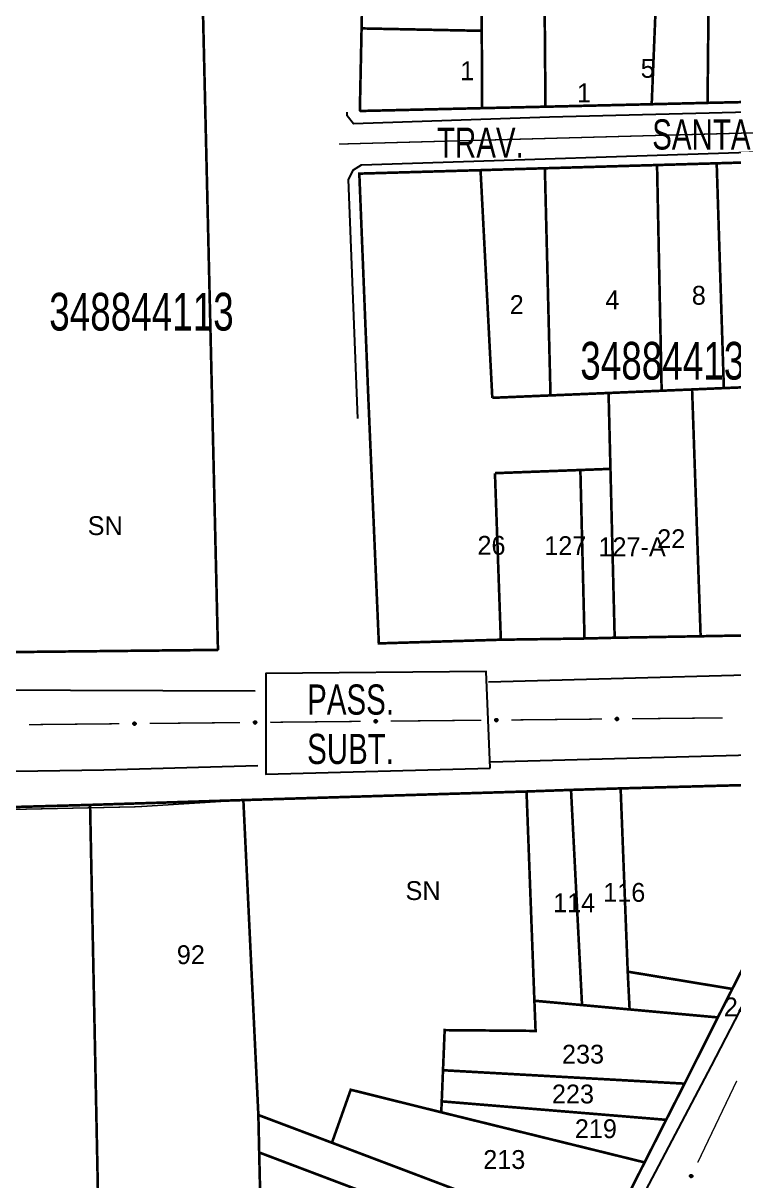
# Model space of a CAD drawing. Extents: x 202481 to 204056, y 4838981 to 4840330.
# Drawn here: x 203565.2 to 203659.5, y 4839433 to 4839586.7 of the extents above; entities that cross this region are included whole.
import ezdxf
from ezdxf.enums import TextEntityAlignment as Align

# ---------------------------------------------------------------- set-up
doc = ezdxf.new("R2010")
doc.units = 0
doc.header["$LTSCALE"] = 1.5
doc.header["$MEASUREMENT"] = 0
for name, color, linetype in [('CD_MALHA_LOTES', 7, 'CONTINUOUS'), ('CD_TXT_QUADRA', 7, 'CONTINUOUS'), ('RU-QUADRA', 210, 'CONTINUOUS'), ('SV-EIXO-RUA-PAV', 20, 'CONTINUOUS'), ('SV-PONTE-BUEIRO', 251, 'CONTINUOUS'), ('SV-RUA-PAVIM', 7, 'CONTINUOUS'), ('SV-TXT-PONTES', 7, 'CONTINUOUS'), ('SV-TXT-RUA-PAV', 7, 'CONTINUOUS'), ('Th_NmrPort', 1, 'CONTINUOUS')]:
    doc.layers.add(name, color=color, linetype=linetype)
doc.styles.add('ARIAL', font='ARIAL.SHX')

msp = doc.modelspace()

# ---------------------------------------------------------------- linework, layer by layer
at = {"layer": 'CD_MALHA_LOTES', "linetype": 'Continuous', "const_width": 0.35, "flags": 128}
for points in [[(203648.6, 4839575.9), (203649.58, 4839599.84), (203650.05, 4839611.46)], [(203656.01, 4839576.08), (203656.32, 4839607.38)], [(203634.51, 4839575.57), (203634.28, 4839603.92)], [(203610.42, 4839600.6), (203610.12, 4839585.96)], [(203626.06, 4839585.64), (203625.98, 4839600.3)], [(203591.07, 4839503.49), (203588.84, 4839598.58)], [(203610.12, 4839585.96), (203609.89, 4839575)], [(203626.06, 4839585.64), (203610.12, 4839585.96)], [(203626.11, 4839575.38), (203626.06, 4839585.64)], [(203609.89, 4839575), (203626.11, 4839575.38)], [(203634.51, 4839575.57), (203626.11, 4839575.38)], [(203648.6, 4839575.9), (203634.51, 4839575.57)], [(203656.01, 4839576.08), (203648.6, 4839575.9)], [(203664.1, 4839576.26), (203656.01, 4839576.08)], [(203625.9, 4839567.15), (203634.43, 4839567.4)], [(203634.43, 4839567.4), (203649.31, 4839567.83)], [(203635.18, 4839537.26), (203634.43, 4839567.4)], [(203649.31, 4839567.83), (203657.22, 4839568.06)], [(203649.92, 4839537.88), (203649.31, 4839567.83)], [(203657.22, 4839568.06), (203665.69, 4839568.31)], [(203658.17, 4839538.23), (203657.22, 4839568.06)], [(203625.9, 4839567.15), (203609.82, 4839566.69), (203611.02, 4839536.82)], [(203627.46, 4839536.94), (203625.9, 4839567.15)], [(203653.96, 4839538.05), (203658.17, 4839538.23)], [(203662.82, 4839538.42), (203658.17, 4839538.23)], [(203611.02, 4839536.82), (203612.41, 4839504.35), (203628.59, 4839504.84)], [(203635.18, 4839537.26), (203627.46, 4839536.94)], [(203642.88, 4839537.58), (203635.18, 4839537.26)], [(203642.88, 4839537.58), (203649.92, 4839537.88)], [(203643.13, 4839527.51), (203642.88, 4839537.58)], [(203653.96, 4839538.05), (203649.92, 4839537.88)], [(203655.09, 4839505.3), (203653.96, 4839538.05)], [(203627.81, 4839526.94), (203639.14, 4839527.36)], [(203639.14, 4839527.36), (203643.13, 4839527.51)], [(203639.69, 4839505), (203639.14, 4839527.36)], [(203643.69, 4839505.1), (203643.13, 4839527.51)], [(203628.59, 4839504.84), (203627.81, 4839526.94)], [(203639.69, 4839505), (203628.59, 4839504.84)], [(203643.69, 4839505.1), (203639.69, 4839505)], [(203655.09, 4839505.3), (203643.69, 4839505.1)], [(203663.9, 4839505.46), (203655.09, 4839505.3)], [(203555.51, 4839503.11), (203591.07, 4839503.49)], [(203644.48, 4839485.11), (203673.21, 4839485.88)], [(203673.21, 4839485.88), (203659.29, 4839458.5)], [(203594.44, 4839483.56), (203632, 4839484.7)], [(203632, 4839484.7), (203637.9, 4839484.91)], [(203633.04, 4839456.93), (203632, 4839484.7)], [(203637.9, 4839484.91), (203644.48, 4839485.11)], [(203639.36, 4839456.36), (203637.9, 4839484.91)], [(203645.42, 4839460.79), (203644.48, 4839485.11)], [(203574.11, 4839482.92), (203514.69, 4839481.26)], [(203574.11, 4839482.92), (203594.44, 4839483.56)], [(203575.3, 4839424.03), (203574.11, 4839482.92)], [(203596.43, 4839441.77), (203594.44, 4839483.56)], [(203645.67, 4839455.78), (203645.42, 4839460.79)], [(203645.42, 4839460.79), (203659.29, 4839458.5)], [(203659.29, 4839458.5), (203657.37, 4839454.72)], [(203620.92, 4839447.71), (203621.14, 4839453.03), (203633.2, 4839452.93), (203633.04, 4839456.93)], [(203639.36, 4839456.36), (203633.04, 4839456.93)], [(203645.67, 4839455.78), (203639.36, 4839456.36)], [(203657.37, 4839454.72), (203645.67, 4839455.78)], [(203657.37, 4839454.72), (203652.96, 4839445.93)], [(203620.75, 4839443.58), (203620.92, 4839447.71)], [(203652.96, 4839445.93), (203620.92, 4839447.71)], [(203652.96, 4839445.93), (203650.52, 4839441.13)], [(203606.19, 4839438.09), (203608.68, 4839445.12), (203620.69, 4839442.13)], [(203620.69, 4839442.13), (203620.75, 4839443.58)], [(203650.52, 4839441.13), (203620.75, 4839443.58)], [(203596.43, 4839441.77), (203606.19, 4839438.09)], [(203596.54, 4839436.8), (203596.43, 4839441.77)], [(203647.66, 4839435.48), (203620.69, 4839442.13)], [(203650.52, 4839441.13), (203647.66, 4839435.48)], [(203596.54, 4839436.8), (203639.99, 4839420.35)], [(203596.69, 4839430.37), (203596.54, 4839436.8)], [(203642.09, 4839424.49), (203606.19, 4839438.09)], [(203647.66, 4839435.48), (203642.09, 4839424.49)]]:
    msp.add_lwpolyline(points, dxfattribs=at)
at = {"layer": 'RU-QUADRA', "linetype": 'Continuous', "const_width": 0.18, "flags": 128}
for points in [[(203731.71, 4839602.51), (203718.04, 4839577.52), (203695.77, 4839577), (203679.88, 4839576.63), (203671.71, 4839576.44), (203664.1, 4839576.26), (203656.01, 4839576.08), (203648.6, 4839575.9), (203634.51, 4839575.57), (203626.11, 4839575.38), (203609.89, 4839575), (203610.12, 4839585.96), (203610.58, 4839609.24)], [(203663.9, 4839505.46), (203655.09, 4839505.3), (203643.69, 4839505.1), (203639.69, 4839505), (203628.59, 4839504.84), (203612.41, 4839504.35), (203611.02, 4839536.82), (203609.82, 4839566.69), (203625.9, 4839567.15), (203634.43, 4839567.4), (203649.31, 4839567.83), (203657.22, 4839568.06), (203665.69, 4839568.31)], [(203514.69, 4839481.26), (203580.36, 4839482.67), (203594.44, 4839483.56), (203632, 4839484.7), (203637.9, 4839484.91), (203644.48, 4839485.11), (203673.21, 4839485.88), (203659.29, 4839458.5), (203657.37, 4839454.72), (203652.96, 4839445.93), (203650.52, 4839441.13), (203647.66, 4839435.48), (203642.09, 4839424.49)]]:
    msp.add_lwpolyline(points, dxfattribs=at)
msp.add_lwpolyline([(203555.51, 4839503.11), (203553.94, 4839598.21), (203588.84, 4839598.58), (203591.07, 4839503.49)], close=True, dxfattribs=at)
at = {"layer": 'SV-EIXO-RUA-PAV', "linetype": 'Continuous', "const_width": 0.18, "flags": 128}
msp.add_lwpolyline([(203607.11, 4839570.61), (203671.97, 4839572.37), (203723.59, 4839572.37)], dxfattribs=at)
at = {"layer": 'SV-EIXO-RUA-PAV', "const_width": 0.18}
for points in [[(203565.996975, 4839493.572295), (203577.996407, 4839493.688975)], [(203581.996218, 4839493.727868), (203593.995651, 4839493.844549)], [(203597.995462, 4839493.883442), (203609.994895, 4839494.000122)], [(203613.994705, 4839494.039016), (203625.994138, 4839494.155696)], [(203629.993949, 4839494.194589), (203641.993382, 4839494.31127)], [(203645.993193, 4839494.350163), (203657.992625, 4839494.466843)], [(203654.707569, 4839435.467786), (203659.878964, 4839446.296298)]]:
    msp.add_lwpolyline(points, dxfattribs=at)
at = {"layer": 'SV-EIXO-RUA-PAV'}
for points in [[(203579.851569, 4839493.8171), (203579.885316, 4839493.8525), (203579.921559, 4839493.876023), (203579.957435, 4839493.886943), (203579.991653, 4839493.888325), (203580.026819, 4839493.885797), (203580.061711, 4839493.875426), (203580.097888, 4839493.855337), (203580.133637, 4839493.821733), (203580.155294, 4839493.783022), (203580.167881, 4839493.748422), (203580.171378, 4839493.712825), (203580.168349, 4839493.678704), (203580.156378, 4839493.642815), (203580.135661, 4839493.606352), (203580.101001, 4839493.571224), (203580.065311, 4839493.548405), (203580.030334, 4839493.538755), (203579.994524, 4839493.535467), (203579.958653, 4839493.538478), (203579.92446, 4839493.548856), (203579.887785, 4839493.56978), (203579.853566, 4839493.604449), (203579.830402, 4839493.639786), (203579.820263, 4839493.674619), (203579.817819, 4839493.709947), (203579.819926, 4839493.745249), (203579.828891, 4839493.780758), (203579.851569, 4839493.8171)], [(203595.850812, 4839493.972674), (203595.88456, 4839494.008073), (203595.920803, 4839494.031597), (203595.956678, 4839494.042516), (203595.990896, 4839494.043899), (203596.026063, 4839494.041371), (203596.060955, 4839494.031), (203596.097132, 4839494.01091), (203596.132881, 4839493.977306), (203596.154538, 4839493.938595), (203596.167125, 4839493.903996), (203596.170621, 4839493.868398), (203596.167593, 4839493.834277), (203596.155621, 4839493.798389), (203596.134905, 4839493.761926), (203596.100245, 4839493.726797), (203596.064555, 4839493.703979), (203596.029577, 4839493.694329), (203595.993767, 4839493.69104), (203595.957896, 4839493.694052), (203595.923704, 4839493.70443), (203595.887029, 4839493.725354), (203595.85281, 4839493.760023), (203595.829645, 4839493.795359), (203595.819506, 4839493.830192), (203595.817063, 4839493.86552), (203595.819169, 4839493.900822), (203595.828135, 4839493.936331), (203595.850812, 4839493.972674)], [(203611.850056, 4839494.128247), (203611.883803, 4839494.163647), (203611.920046, 4839494.187171), (203611.955922, 4839494.19809), (203611.99014, 4839494.199473), (203612.025306, 4839494.196944), (203612.060199, 4839494.186573), (203612.096376, 4839494.166484), (203612.132124, 4839494.13288), (203612.153782, 4839494.094169), (203612.166369, 4839494.05957), (203612.169865, 4839494.023972), (203612.166837, 4839493.989851), (203612.154865, 4839493.953963), (203612.134148, 4839493.9175), (203612.099488, 4839493.882371), (203612.063799, 4839493.859553), (203612.028821, 4839493.849902), (203611.993011, 4839493.846614), (203611.95714, 4839493.849625), (203611.922948, 4839493.860003), (203611.886272, 4839493.880928), (203611.852054, 4839493.915597), (203611.828889, 4839493.950933), (203611.81875, 4839493.985766), (203611.816306, 4839494.021094), (203611.818413, 4839494.056396), (203611.827378, 4839494.091905), (203611.850056, 4839494.128247)], [(203627.8493, 4839494.283821), (203627.883047, 4839494.319221), (203627.91929, 4839494.342744), (203627.955165, 4839494.353664), (203627.989384, 4839494.355046), (203628.02455, 4839494.352518), (203628.059442, 4839494.342147), (203628.095619, 4839494.322058), (203628.131368, 4839494.288454), (203628.153025, 4839494.249743), (203628.165612, 4839494.215143), (203628.169109, 4839494.179546), (203628.16608, 4839494.145425), (203628.154109, 4839494.109536), (203628.133392, 4839494.073073), (203628.098732, 4839494.037945), (203628.063042, 4839494.015126), (203628.028064, 4839494.005476), (203627.992255, 4839494.002188), (203627.956384, 4839494.005199), (203627.922191, 4839494.015577), (203627.885516, 4839494.036501), (203627.851297, 4839494.07117), (203627.828133, 4839494.106507), (203627.817993, 4839494.14134), (203627.81555, 4839494.176668), (203627.817657, 4839494.21197), (203627.826622, 4839494.247479), (203627.8493, 4839494.283821)], [(203643.848543, 4839494.439395), (203643.882291, 4839494.474794), (203643.918534, 4839494.498318), (203643.954409, 4839494.509237), (203643.988627, 4839494.51062), (203644.023793, 4839494.508092), (203644.058686, 4839494.497721), (203644.094863, 4839494.477631), (203644.130611, 4839494.444027), (203644.152269, 4839494.405316), (203644.164856, 4839494.370717), (203644.168352, 4839494.335119), (203644.165324, 4839494.300998), (203644.153352, 4839494.26511), (203644.132636, 4839494.228647), (203644.097976, 4839494.193518), (203644.062286, 4839494.1707), (203644.027308, 4839494.16105), (203643.991498, 4839494.157761), (203643.955627, 4839494.160773), (203643.921435, 4839494.171151), (203643.88476, 4839494.192075), (203643.850541, 4839494.226744), (203643.827376, 4839494.26208), (203643.817237, 4839494.296913), (203643.814793, 4839494.332241), (203643.8169, 4839494.367543), (203643.825865, 4839494.403052), (203643.848543, 4839494.439395)], [(203653.684416, 4839433.580819), (203653.667461, 4839433.626695), (203653.66227, 4839433.66959), (203653.668237, 4839433.706612), (203653.682041, 4839433.737953), (203653.699775, 4839433.768426), (203653.724432, 4839433.795204), (203653.758382, 4839433.818863), (203653.804282, 4839433.836194), (203653.848573, 4839433.838624), (203653.885183, 4839433.834716), (203653.918692, 4839433.822203), (203653.948006, 4839433.80448), (203653.974974, 4839433.777948), (203653.998614, 4839433.743309), (203654.014925, 4839433.696733), (203654.019726, 4839433.654645), (203654.013014, 4839433.618987), (203654.000221, 4839433.585378), (203653.981744, 4839433.554485), (203653.957389, 4839433.528339), (203653.922469, 4839433.5046), (203653.876286, 4839433.48911), (203653.834363, 4839433.483843), (203653.798619, 4839433.490053), (203653.765815, 4839433.503392), (203653.735035, 4839433.520806), (203653.707085, 4839433.544472), (203653.684416, 4839433.580819)]]:
    msp.add_lwpolyline(points, close=True, dxfattribs=at)
for points in [[(203579.817819, 4839493.709947), (203580.167881, 4839493.748422)], [(203579.819926, 4839493.745249), (203580.155294, 4839493.783022)], [(203579.820263, 4839493.674619), (203580.171378, 4839493.712825)], [(203579.821643, 4839493.691876), (203580.167897, 4839493.727993)], [(203579.822649, 4839493.72873), (203580.156596, 4839493.767457)], [(203579.828891, 4839493.780758), (203580.133637, 4839493.821733)], [(203579.82914, 4839493.762908), (203580.139878, 4839493.802773)], [(203579.841088, 4839493.797139), (203580.112257, 4839493.836619)], [(203579.851569, 4839493.8171), (203580.097888, 4839493.855337)], [(203579.870735, 4839493.835635), (203580.072409, 4839493.864888)], [(203579.885316, 4839493.8525), (203580.061711, 4839493.875426)], [(203579.905919, 4839493.865998), (203580.035423, 4839493.879539)], [(203579.921559, 4839493.876023), (203580.026819, 4839493.885797)], [(203595.817063, 4839493.86552), (203596.167125, 4839493.903996)], [(203595.819169, 4839493.900822), (203596.154538, 4839493.938595)], [(203595.819506, 4839493.830192), (203596.170621, 4839493.868398)], [(203595.820886, 4839493.84745), (203596.16714, 4839493.883567)], [(203595.821893, 4839493.884304), (203596.15584, 4839493.92303)], [(203595.828054, 4839493.812041), (203596.166094, 4839493.850807)], [(203595.828135, 4839493.936331), (203596.132881, 4839493.977306)], [(203595.828383, 4839493.918482), (203596.139121, 4839493.958347)], [(203595.829645, 4839493.795359), (203596.167593, 4839493.834277)], [(203595.840332, 4839493.952712), (203596.1115, 4839493.992193)], [(203595.843408, 4839493.776711), (203596.156888, 4839493.815238)], [(203595.850812, 4839493.972674), (203596.097132, 4839494.01091)], [(203595.85281, 4839493.760023), (203596.155621, 4839493.798389)], [(203595.869978, 4839493.991209), (203596.071653, 4839494.020462)], [(203595.873744, 4839493.744255), (203596.142224, 4839493.779616)], [(203595.88456, 4839494.008073), (203596.060955, 4839494.031)], [(203595.887029, 4839493.725354), (203596.134905, 4839493.761926)], [(203595.905162, 4839494.021572), (203596.034666, 4839494.035113)], [(203595.91085, 4839493.717325), (203596.109822, 4839493.743822)], [(203595.920803, 4839494.031597), (203596.026063, 4839494.041371)], [(203595.923704, 4839493.70443), (203596.100245, 4839493.726797)], [(203595.945134, 4839493.699918), (203596.075989, 4839493.714837)], [(203595.957896, 4839493.694052), (203596.064555, 4839493.703979)], [(203611.816306, 4839494.021094), (203612.166369, 4839494.05957)], [(203611.818413, 4839494.056396), (203612.153782, 4839494.094169)], [(203611.81875, 4839493.985766), (203612.169865, 4839494.023972)], [(203611.82013, 4839494.003024), (203612.166384, 4839494.039141)], [(203611.821136, 4839494.039877), (203612.155083, 4839494.078604)], [(203611.827297, 4839493.967614), (203612.165338, 4839494.006381)], [(203611.827378, 4839494.091905), (203612.132124, 4839494.13288)], [(203611.827627, 4839494.074055), (203612.138365, 4839494.113921)], [(203611.828889, 4839493.950933), (203612.166837, 4839493.989851)], [(203611.839575, 4839494.108286), (203612.110744, 4839494.147767)], [(203611.842651, 4839493.932284), (203612.156132, 4839493.970812)], [(203611.850056, 4839494.128247), (203612.096376, 4839494.166484)], [(203611.852054, 4839493.915597), (203612.154865, 4839493.953963)], [(203611.869222, 4839494.146783), (203612.070896, 4839494.176036)], [(203611.872988, 4839493.899829), (203612.141468, 4839493.93519)], [(203611.883803, 4839494.163647), (203612.060199, 4839494.186573)], [(203611.886272, 4839493.880928), (203612.134148, 4839493.9175)], [(203611.904406, 4839494.177146), (203612.03391, 4839494.190686)], [(203611.910093, 4839493.872898), (203612.109065, 4839493.899396)], [(203611.920046, 4839494.187171), (203612.025306, 4839494.196944)], [(203611.922948, 4839493.860003), (203612.099488, 4839493.882371)], [(203611.944377, 4839493.855492), (203612.075233, 4839493.87041)], [(203611.95714, 4839493.849625), (203612.063799, 4839493.859553)], [(203627.81555, 4839494.176668), (203628.165612, 4839494.215143)], [(203627.817657, 4839494.21197), (203628.153025, 4839494.249743)], [(203627.817993, 4839494.14134), (203628.169109, 4839494.179546)], [(203627.819374, 4839494.158597), (203628.165627, 4839494.194714)], [(203627.82038, 4839494.195451), (203628.154327, 4839494.234178)], [(203627.826541, 4839494.123188), (203628.164581, 4839494.161954)], [(203627.826622, 4839494.247479), (203628.131368, 4839494.288454)], [(203627.82687, 4839494.229629), (203628.137609, 4839494.269494)], [(203627.828133, 4839494.106507), (203628.16608, 4839494.145425)], [(203627.838819, 4839494.26386), (203628.109988, 4839494.30334)], [(203627.841895, 4839494.087858), (203628.155375, 4839494.126385)], [(203627.8493, 4839494.283821), (203628.095619, 4839494.322058)], [(203627.851297, 4839494.07117), (203628.154109, 4839494.109536)], [(203627.868465, 4839494.302356), (203628.07014, 4839494.331609)], [(203627.872231, 4839494.055403), (203628.140711, 4839494.090764)], [(203627.883047, 4839494.319221), (203628.059442, 4839494.342147)], [(203627.885516, 4839494.036501), (203628.133392, 4839494.073073)], [(203627.903649, 4839494.332719), (203628.033154, 4839494.34626)], [(203627.909337, 4839494.028472), (203628.108309, 4839494.054969)], [(203627.91929, 4839494.342744), (203628.02455, 4839494.352518)], [(203627.922191, 4839494.015577), (203628.098732, 4839494.037945)], [(203627.943621, 4839494.011066), (203628.074476, 4839494.025984)], [(203627.956384, 4839494.005199), (203628.063042, 4839494.015126)], [(203643.814793, 4839494.332241), (203644.164856, 4839494.370717)], [(203643.8169, 4839494.367543), (203644.152269, 4839494.405316)], [(203643.817237, 4839494.296913), (203644.168352, 4839494.335119)], [(203643.818617, 4839494.314171), (203644.164871, 4839494.350288)], [(203643.819623, 4839494.351025), (203644.153571, 4839494.389751)], [(203643.825785, 4839494.278762), (203644.163825, 4839494.317528)], [(203643.825865, 4839494.403052), (203644.130611, 4839494.444027)], [(203643.826114, 4839494.385203), (203644.136852, 4839494.425068)], [(203643.827376, 4839494.26208), (203644.165324, 4839494.300998)], [(203643.838063, 4839494.419433), (203644.109231, 4839494.458914)], [(203643.841139, 4839494.243432), (203644.154619, 4839494.281959)], [(203643.848543, 4839494.439395), (203644.094863, 4839494.477631)], [(203643.850541, 4839494.226744), (203644.153352, 4839494.26511)], [(203643.867709, 4839494.45793), (203644.069383, 4839494.487183)], [(203643.871475, 4839494.210976), (203644.139955, 4839494.246337)], [(203643.882291, 4839494.474794), (203644.058686, 4839494.497721)], [(203643.88476, 4839494.192075), (203644.132636, 4839494.228647)], [(203643.902893, 4839494.488293), (203644.032397, 4839494.501834)], [(203643.908581, 4839494.184046), (203644.107553, 4839494.210543)], [(203643.918534, 4839494.498318), (203644.023793, 4839494.508092)], [(203643.921435, 4839494.171151), (203644.097976, 4839494.193518)], [(203643.942865, 4839494.166639), (203644.07372, 4839494.181558)], [(203643.955627, 4839494.160773), (203644.062286, 4839494.1707)], [(203579.82881, 4839493.656467), (203580.166851, 4839493.695233)], [(203579.830402, 4839493.639786), (203580.168349, 4839493.678704)], [(203579.844164, 4839493.621137), (203580.157644, 4839493.659664)], [(203579.853566, 4839493.604449), (203580.156378, 4839493.642815)], [(203579.8745, 4839493.588682), (203580.14298, 4839493.624043)], [(203579.887785, 4839493.56978), (203580.135661, 4839493.606352)], [(203579.911606, 4839493.561751), (203580.110578, 4839493.588248)], [(203579.92446, 4839493.548856), (203580.101001, 4839493.571224)], [(203579.94589, 4839493.544345), (203580.076745, 4839493.559263)], [(203579.958653, 4839493.538478), (203580.065311, 4839493.548405)], [(203653.667461, 4839433.626695), (203653.724432, 4839433.795204)], [(203653.676196, 4839433.606183), (203653.7386, 4839433.800178)], [(203653.684416, 4839433.580819), (203653.758382, 4839433.818863)], [(203653.697736, 4839433.562629), (203653.781511, 4839433.823537)], [(203653.707085, 4839433.544472), (203653.804282, 4839433.836194)], [(203653.723226, 4839433.536846), (203653.824054, 4839433.833463)], [(203653.735035, 4839433.520806), (203653.848573, 4839433.838624)], [(203653.751069, 4839433.515989), (203653.863125, 4839433.832949)], [(203653.765815, 4839433.503392), (203653.885183, 4839433.834716)], [(203653.783726, 4839433.49888), (203653.903537, 4839433.825747)], [(203653.798619, 4839433.490053), (203653.918692, 4839433.822203)], [(203653.818681, 4839433.489748), (203653.932501, 4839433.810402)], [(203653.834363, 4839433.483843), (203653.948006, 4839433.80448)], [(203653.857163, 4839433.488003), (203653.960398, 4839433.786494)], [(203653.66227, 4839433.66959), (203653.699775, 4839433.768426)], [(203653.664396, 4839433.651134), (203653.709178, 4839433.773401)], [(203653.876286, 4839433.48911), (203653.974974, 4839433.777948)], [(203653.899652, 4839433.500979), (203653.985944, 4839433.757661)], [(203653.922469, 4839433.5046), (203653.998614, 4839433.743309)], [(203653.940155, 4839433.522464), (203654.003845, 4839433.71282)], [(203653.957389, 4839433.528339), (203654.014925, 4839433.696733)], [(203653.970863, 4839433.545602), (203654.015002, 4839433.669689)], [(203653.981744, 4839433.554485), (203654.019726, 4839433.654645)]]:
    msp.add_lwpolyline(points, dxfattribs=at)
at = {"layer": 'SV-PONTE-BUEIRO', "linetype": 'Continuous'}
msp.add_polyline3d([(203627.19, 4839487.8, 15.67), (203626.64, 4839500.63, 15.67), (203597.44, 4839500.36, 15.67), (203597.44, 4839486.99, 15.42)], close=True, dxfattribs=at)
at = {"layer": 'SV-RUA-PAVIM', "linetype": 'Continuous'}
for points in [[(203556.04, 4839602.72, 12.86), (203517.54, 4839570.09, 13.41), (203512.17, 4839563.23, 13.29), (203509.59, 4839556.14, 13.4), (203509.24, 4839552.93, 13.52), (203510.12, 4839509.16, 13.57), (203513.13, 4839502.95, 13.58), (203518.64, 4839498.92, 13.53), (203522.49, 4839498.33, 13.54), (203596, 4839498.05, 11.12)], [(203707.33, 4839575.98, 10.2), (203635.06, 4839574.16, 11.55), (203609.04, 4839573.29, 12.45), (203608.21, 4839574.35, 12.46), (203608.19, 4839574.86, 12.46)], [(203609.61, 4839534.18, 12.62), (203608.4, 4839565.89, 12.62), (203609.05, 4839567.19, 12.62), (203610.1, 4839567.86, 12.57), (203666.92, 4839569.73, 9.66), (203715.46, 4839570.36, 7.22), (203716.38, 4839569.98, 7.21), (203717.18, 4839569.2, 7.15), (203717.17, 4839567.48, 7.07), (203698.56, 4839529.87, 8.02), (203683.92, 4839502.06, 9.44), (203682.1, 4839500.92, 9.48), (203679, 4839500.63, 9.62), (203626.96, 4839499.21, 14.54)], [(203627.24, 4839488.63, 10.86), (203671.6, 4839489.84, 9.9), (203673.51, 4839488.44, 9.87), (203674.49, 4839485.43, 9.87), (203674.09, 4839482.26, 9.72), (203656.49, 4839448.3, 7.57), (203632.1, 4839401.95, 6.56), (203613.21, 4839363.58, 7.21), (203600.53, 4839329.87, 7.88)], [(203596.35, 4839488.12, 10.7), (203575.92, 4839487.54, 12.64), (203514.56, 4839486.62, 13.36)]]:
    msp.add_polyline3d(points, dxfattribs=at)

# ---------------------------------------------------------------- texts
at = {"layer": 'CD_TXT_QUADRA', "style": 'ARIAL', "width": 0.7}
for s, p in [('348844113', (203568.69, 4839545.87)), ('348844133', (203639.13, 4839539.36))]:
    msp.add_text(s, height=5, dxfattribs=at).set_placement(p)
at = {"layer": 'SV-TXT-PONTES', "style": 'ARIAL', "width": 0.7}
for s, p in [('PASS.', (203602.9, 4839494.9)), ('SUBT.', (203602.9, 4839488.35))]:
    msp.add_text(s, height=4, dxfattribs=at).set_placement(p)
at = {"layer": 'SV-TXT-RUA-PAV', "style": 'ARIAL', "width": 0.7}
for s, p in [('SANTA', (203648.67, 4839569.89)), ('TRAV.', (203620.12, 4839568.79))]:
    msp.add_text(s, height=4, dxfattribs=at).set_placement(p)
at = {"layer": 'Th_NmrPort', "color": 1}
for s, p in [('1', (203623.206667, 4839580.34)), ('5', (203647.14, 4839580.66)), ('1', (203638.69, 4839577.41)), ('2', (203629.77, 4839549.313333)), ('4', (203642.45, 4839549.933333)), ('8', (203653.92, 4839550.543333)), ('SN', (203573.79, 4839519.976667)), ('26', (203625.49, 4839517.363333)), ('127', (203634.35, 4839517.32)), ('127-A', (203641.54, 4839517.17)), ('22', (203649.33, 4839518.24)), ('SN', (203615.951957, 4839471.548526)), ('116', (203642.172248, 4839471.311441)), ('114', (203635.522248, 4839469.931441)), ('92', (203585.612248, 4839463.041441)), ('241', (203658.171288, 4839456.113725)), ('233', (203636.703333, 4839449.84)), ('223', (203635.370236, 4839444.556163)), ('219', (203638.409934, 4839439.949741)), ('213', (203626.26069, 4839435.862688))]:
    msp.add_text(s, height=2.5, dxfattribs=at).set_placement(p, align=Align.MIDDLE_LEFT)

doc.saveas('drawing.dxf')
